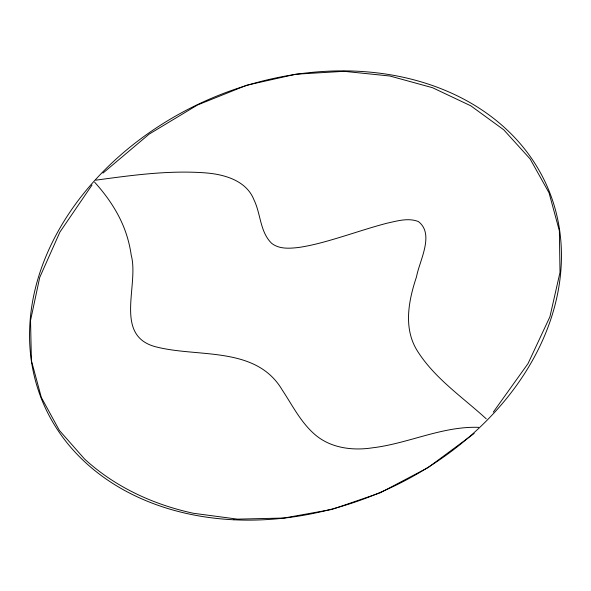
<?xml version="1.0" encoding="UTF-8"?>
<svg xmlns="http://www.w3.org/2000/svg" width="591" height="591" viewBox="0 0 591 591"><rect width="100%" height="100%" fill="white"/><g stroke="black" fill="none" stroke-linecap="round" stroke-linejoin="round"><path stroke-width="0.89" d="M92.019 185.02L59.89 232.115L39.723 277.423L30.54 320.425L31.397 360.599L41.318 397.433L59.359 430.403L84.535 458.985A290.181 226.781 -23.1 0 0 193.353 513.269L237.508 519.142L284.005 518.034L331.883 509.435L380.176 492.82L427.928 467.673L474.174 433.476M493.293 412.112L528.044 363.546L549.925 316.761L560.009 272.333L559.367 230.837L549.061 192.858L530.157 158.979L503.717 129.776L470.82 105.826L432.523 87.712L389.897 76.017L344.014 71.319L295.928 74.2L246.713 85.237L197.438 105.013L149.168 134.105L102.967 173.089M95.897 180.152C131.653 175.32 167.792 170.26 203.954 172.771C223.28 174.049 246.299 180.019 254.056 200.031C260.853 214.016 259.951 231.879 271.594 243.27C279.181 249.358 289.612 248.479 298.669 247.466C313.614 245.272 328.131 240.929 342.551 236.548C357.356 232.004 372.057 227.092 387.053 223.191C397.204 220.99 408.233 217.562 418.376 221.544C434.902 234.132 419.359 260.897 416.507 276.839C408.566 300.487 403.158 328.153 417.224 350.685C434.607 378.439 462.494 397.041 486.253 418.842M478.651 427.352C442.179 426.059 408.167 443.634 372.249 447.845C351.992 450.948 329.542 447.919 313.91 433.654C300.354 421.509 292.176 404.99 282.262 390.03C256.464 346.208 199.765 357.496 157.716 347.279C112.482 337.239 139.476 285.542 131.195 255.039A195.259 152.596 -23.1 0 0 123.12 225.503C116.361 209.473 106.299 195.067 94.641 182.22M233.903 519.784A274.298 214.37 -23.1 0 0 550.354 194.225A274.298 214.37 -23.1 0 0 102.236 172.491A274.298 214.37 -23.1 0 0 233.903 519.784"/></g></svg>
